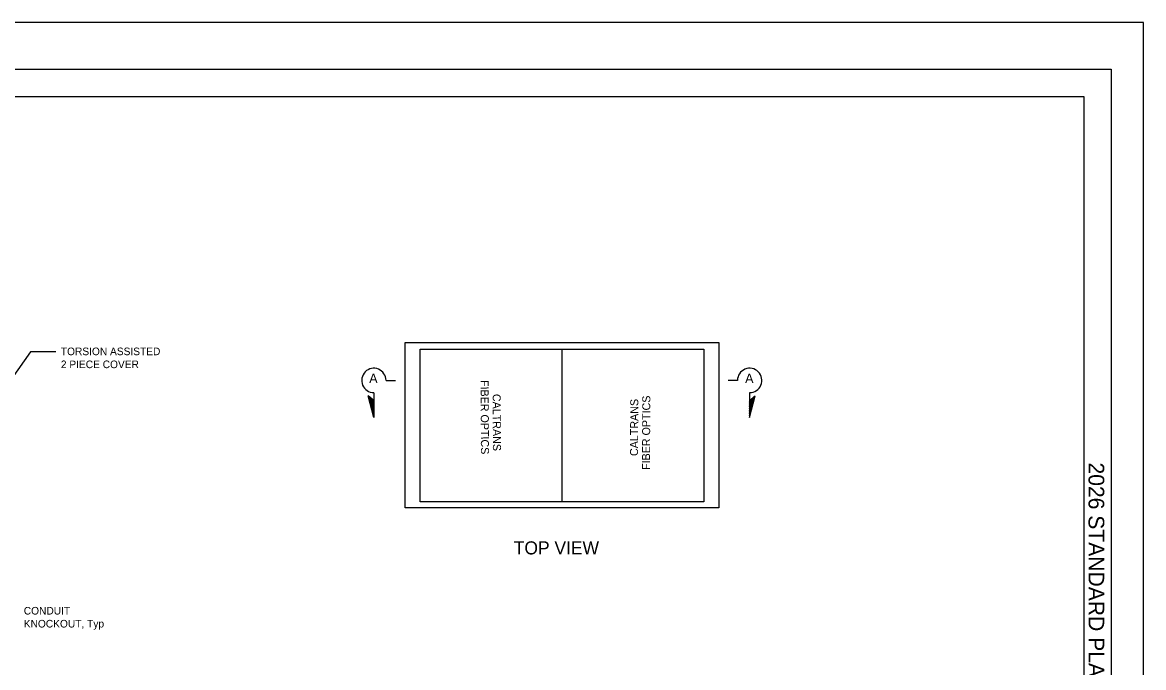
# Model space of a CAD drawing. Extents: x -894 to 866, y -472 to 714.
# Drawn here: x -165 to 866, y 121 to 714 of the extents above; entities that cross this region are included whole.
import ezdxf

# ---------------------------------------------------------------- set-up
doc = ezdxf.new("R2010")
doc.units = 0
for name, color, linetype in [('border_PLOTTING-ELEMENTS', 7, 'Continuous'), ('border_rw_22x34_Cut_Lines', 7, 'Continuous'), ('border_SHEET', 7, 'Continuous'), ('border_WITHIN-BORDER-anno', 7, 'Continuous'), ('es_DETAIL', 7, 'Continuous'), ('es_DETAIL-anno', 7, 'Continuous'), ('pp_PRESENTATION', 7, 'Continuous')]:
    doc.layers.add(name, color=color, linetype=linetype)

msp = doc.modelspace()

# ---------------------------------------------------------------- linework, layer by layer
at = {"layer": 'border_PLOTTING-ELEMENTS'}
for points in [[(-894, -472.4), (866, -472.4), (866, 713.6), (-894, 713.6)], [(-864, 670.6), (836, 670.6), (836, -429.4), (-864, -429.4)]]:
    msp.add_lwpolyline(points, close=True, dxfattribs=at)
at = {"layer": 'border_rw_22x34_Cut_Lines'}
msp.add_lwpolyline([(-864, 670.6), (836, 670.6), (836, -429.4), (-864, -429.4)], close=True, dxfattribs=at)
at = {"layer": 'border_SHEET'}
for p, q in [((-814, 645.6), (811, 645.6)), ((811, 645.6), (811, -404.4))]:
    msp.add_line(p, q, dxfattribs=at)
at = {"layer": 'es_DETAIL'}
for p, q in [((186.8, 267.3), (186.8, 419.4)), ((186.8, 419.4), (475.3, 419.4)), ((200.5, 272.9), (200.5, 413.3)), ((200.5, 413.3), (461.5, 413.3)), ((331, 272.9), (331, 413.3)), ((461.5, 413.3), (461.5, 272.9)), ((475.3, 419.4), (475.3, 267.3)), ((461.5, 272.9), (200.5, 272.9)), ((475.3, 267.3), (186.8, 267.3))]:
    msp.add_line(p, q, dxfattribs=at)
at = {"layer": 'es_DETAIL-anno'}
msp.add_lwpolyline([(-134.6, 410.8), (-157.8, 410.8), (-195.4, 358.1)], dxfattribs=at)
at = {"layer": 'pp_PRESENTATION'}
for p, q in [((169.2, 384.5), (177.7, 384.5)), ((492.4, 384.5), (483.8, 384.5)), ((157.9, 373.2), (157.9, 350.4)), ((503.6, 373.2), (503.6, 350.4)), ((157.9, 350.4), (152.8, 370.3)), ((157.9, 366.2), (152.8, 370.3)), ((157.9, 352.1), (153.4, 369.9)), ((157.9, 353.7), (153.9, 369.5)), ((157.9, 355.3), (154.4, 369)), ((157.9, 357), (154.9, 368.6)), ((157.9, 358.6), (155.5, 368.2)), ((157.9, 360.2), (156, 367.8)), ((157.9, 361.9), (156.5, 367.3)), ((157.9, 363.5), (157.1, 366.9)), ((157.9, 365.2), (157.6, 366.5)), ((503.6, 350.4), (508.7, 370.3)), ((503.6, 366.2), (508.7, 370.3)), ((503.6, 352.1), (508.2, 369.9)), ((503.6, 353.7), (507.6, 369.5)), ((503.6, 355.3), (507.1, 369)), ((503.6, 357), (506.6, 368.6)), ((503.6, 358.6), (506.1, 368.2)), ((503.6, 360.2), (505.5, 367.8)), ((503.6, 361.9), (505, 367.3)), ((503.6, 363.5), (504.5, 366.9)), ((503.6, 365.2), (504, 366.5))]:
    msp.add_line(p, q, dxfattribs=at)
for centre, start, end in [((157.9, 384.5), 359.9995, 270), ((503.6, 384.5), 270, 180.0005)]:
    msp.add_arc(centre, 11.2, start, end, dxfattribs=at)

# ---------------------------------------------------------------- texts
at = {"layer": 'border_WITHIN-BORDER-anno'}
msp.add_text('2026 STANDARD PLAN ES-8C', height=14.5, rotation=270, dxfattribs=at).set_placement((815.3, 309.1))
at = {"layer": 'es_DETAIL'}
for s, height, rotation, p in [('FIBER OPTICS', 7.361, 270.2896, (256.1, 384.9)), ('CALTRANS', 7.36, 270.2896, (267.2, 372.1)), ('CALTRANS', 7.36, 89.7104, (400.9, 315)), ('FIBER OPTICS', 7.361, 89.7104, (411.9, 302.2))]:
    msp.add_text(s, height=height, rotation=rotation, dxfattribs=at).set_placement(p)
at = {"layer": 'es_DETAIL-anno'}
for s, height, p in [('TORSION ASSISTED', 7, (-130, 407.7)), ('2 PIECE COVER', 7, (-130, 395.8)), ('TOP VIEW', 12, (286.6, 224.6))]:
    msp.add_text(s, height=height, dxfattribs=at).set_placement(p)
for s, p in [('CONDUIT', (-164.1, 169.3)), ('KNOCKOUT, Typ', (-164.1, 157.4))]:
    msp.add_text(s, height=7, rotation=360, dxfattribs=at).set_placement(p)
at = {"layer": 'pp_PRESENTATION'}
for p in [(153.6, 382), (499.4, 382)]:
    msp.add_text('A', height=8.75, dxfattribs=at).set_placement(p)

doc.saveas('drawing.dxf')
